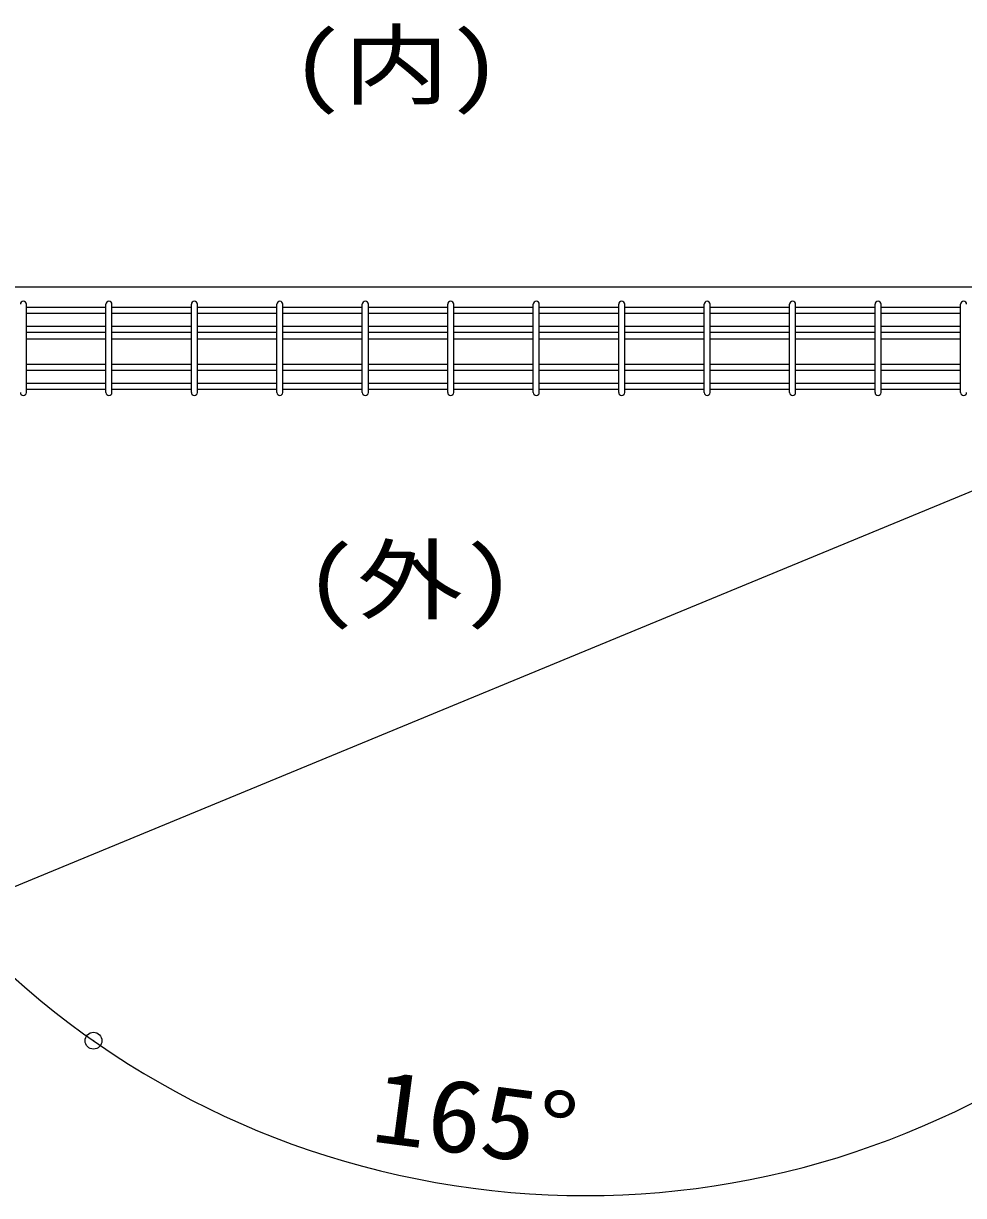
# Model space of a CAD drawing. Units: millimetres, scale not verified. Extents: x -6312 to 6312, y -4455 to 4455.
# Drawn here: x -4432 to -3873, y 2494 to 3191 of the extents above; entities that cross this region are included whole.
import ezdxf
from ezdxf.enums import TextEntityAlignment as Align

# ---------------------------------------------------------------- set-up
doc = ezdxf.new("R2010")
doc.units = ezdxf.units.MM
doc.header["$LTSCALE"] = 20
doc.header["$PDMODE"] = 32
doc.header["$PDSIZE"] = 10
for name, color, linetype, lineweight in [('0-2_0', 7, 'Continuous', 25), ('0-4_LAYER05', 4, 'Continuous', 25), ('0-D_LAYER12', 3, 'Continuous', 25)]:
    doc.layers.add(name, color=color, linetype=linetype, lineweight=lineweight)
doc.layers.add('0-3_DEFPOINTS', color=7, linetype='Continuous')
doc.styles.add('ＭＳ ゴシック', font='')
doc.styles.get('ＭＳ ゴシック').set_extended_font_data('MS Gothic')

msp = doc.modelspace()

# ---------------------------------------------------------------- linework, layer by layer
at = {"layer": '0-2_0'}
for p, q in [((-3787.3, 3033.8), (-4618.81, 3033.8)), ((-4382.55, 3002.8), (-4429.72, 3002.8)), ((-4331.78, 3002.8), (-4378.95, 3002.8)), ((-4281.01, 3002.8), (-4328.18, 3002.8)), ((-4230.24, 3002.8), (-4277.41, 3002.8)), ((-4179.47, 3002.8), (-4226.64, 3002.8)), ((-4128.7, 3002.8), (-4175.87, 3002.8)), ((-4077.93, 3002.8), (-4125.1, 3002.8)), ((-4027.17, 3002.8), (-4074.33, 3002.8)), ((-3976.4, 3002.8), (-4023.57, 3002.8)), ((-3925.63, 3002.8), (-3972.8, 3002.8)), ((-3874.86, 3002.8), (-3922.03, 3002.8)), ((-3729.1, 2970), (-4582.42, 2617.21))]:
    msp.add_line(p, q, dxfattribs=at)
at = {"layer": '0-2_0', "color": 2}
msp.add_arc((-4098.02, 3002.8), 508.87, 184.22327, 340.77673, dxfattribs=at)
at = {"layer": '0-3_DEFPOINTS'}
msp.add_point((-4389.89, 2585.96), dxfattribs=at)
at = {"layer": '0-4_LAYER05', "color": 3}
for p, q in [((-4429.72, 2971.2), (-4429.72, 3023.6)), ((-4382.55, 2971.2), (-4382.55, 3023.6)), ((-4378.95, 2971.2), (-4378.95, 3023.6)), ((-4331.78, 2971.2), (-4331.78, 3023.6)), ((-4328.18, 2971.2), (-4328.18, 3023.6)), ((-4281.01, 2971.2), (-4281.01, 3023.6)), ((-4277.41, 2971.2), (-4277.41, 3023.6)), ((-4230.24, 2971.2), (-4230.24, 3023.6)), ((-4226.64, 2971.2), (-4226.64, 3023.6)), ((-4179.47, 2971.2), (-4179.47, 3023.6)), ((-4175.87, 2971.2), (-4175.87, 3023.6)), ((-4128.7, 2971.2), (-4128.7, 3023.6)), ((-4125.1, 2971.2), (-4125.1, 3023.6)), ((-4077.93, 2971.2), (-4077.93, 3023.6)), ((-4074.33, 2971.2), (-4074.33, 3023.6)), ((-4027.17, 2971.2), (-4027.17, 3023.6)), ((-4023.57, 2971.2), (-4023.57, 3023.6)), ((-3976.4, 2971.2), (-3976.4, 3023.6)), ((-3972.8, 2971.2), (-3972.8, 3023.6)), ((-3925.63, 2971.2), (-3925.63, 3023.6)), ((-3922.03, 2971.2), (-3922.03, 3023.6)), ((-3874.86, 2971.2), (-3874.86, 3023.6)), ((-4382.55, 3021.8), (-4429.72, 3021.8)), ((-4382.55, 3018.2), (-4429.72, 3018.2)), ((-4331.78, 3021.8), (-4378.95, 3021.8)), ((-4331.78, 3018.2), (-4378.95, 3018.2)), ((-4281.01, 3021.8), (-4328.18, 3021.8)), ((-4281.01, 3018.2), (-4328.18, 3018.2)), ((-4230.24, 3021.8), (-4277.41, 3021.8)), ((-4230.24, 3018.2), (-4277.41, 3018.2)), ((-4179.47, 3021.8), (-4226.64, 3021.8)), ((-4179.47, 3018.2), (-4226.64, 3018.2)), ((-4128.7, 3021.8), (-4175.87, 3021.8)), ((-4128.7, 3018.2), (-4175.87, 3018.2)), ((-4077.93, 3021.8), (-4125.1, 3021.8)), ((-4077.93, 3018.2), (-4125.1, 3018.2)), ((-4027.17, 3021.8), (-4074.33, 3021.8)), ((-4027.17, 3018.2), (-4074.33, 3018.2)), ((-3976.4, 3021.8), (-4023.57, 3021.8)), ((-3976.4, 3018.2), (-4023.57, 3018.2)), ((-3925.63, 3021.8), (-3972.8, 3021.8)), ((-3925.63, 3018.2), (-3972.8, 3018.2)), ((-3874.86, 3021.8), (-3922.03, 3021.8)), ((-3874.86, 3018.2), (-3922.03, 3018.2)), ((-4382.55, 3010.5), (-4429.72, 3010.5)), ((-4331.78, 3010.5), (-4378.95, 3010.5)), ((-4281.01, 3010.5), (-4328.18, 3010.5)), ((-4230.24, 3010.5), (-4277.41, 3010.5)), ((-4179.47, 3010.5), (-4226.64, 3010.5)), ((-4128.7, 3010.5), (-4175.87, 3010.5)), ((-4077.93, 3010.5), (-4125.1, 3010.5)), ((-4027.17, 3010.5), (-4074.33, 3010.5)), ((-3976.4, 3010.5), (-4023.57, 3010.5)), ((-3925.63, 3010.5), (-3972.8, 3010.5)), ((-3874.86, 3010.5), (-3922.03, 3010.5)), ((-4382.55, 3006.9), (-4429.72, 3006.9)), ((-4331.78, 3006.9), (-4378.95, 3006.9)), ((-4281.01, 3006.9), (-4328.18, 3006.9)), ((-4230.24, 3006.9), (-4277.41, 3006.9)), ((-4179.47, 3006.9), (-4226.64, 3006.9)), ((-4128.7, 3006.9), (-4175.87, 3006.9)), ((-4077.93, 3006.9), (-4125.1, 3006.9)), ((-4027.17, 3006.9), (-4074.33, 3006.9)), ((-3976.4, 3006.9), (-4023.57, 3006.9)), ((-3925.63, 3006.9), (-3972.8, 3006.9)), ((-3874.86, 3006.9), (-3922.03, 3006.9)), ((-4382.55, 2987.9), (-4429.72, 2987.9)), ((-4382.55, 2984.3), (-4429.72, 2984.3)), ((-4331.78, 2987.9), (-4378.95, 2987.9)), ((-4331.78, 2984.3), (-4378.95, 2984.3)), ((-4281.01, 2987.9), (-4328.18, 2987.9)), ((-4281.01, 2984.3), (-4328.18, 2984.3)), ((-4230.24, 2987.9), (-4277.41, 2987.9)), ((-4230.24, 2984.3), (-4277.41, 2984.3)), ((-4179.47, 2987.9), (-4226.64, 2987.9)), ((-4179.47, 2984.3), (-4226.64, 2984.3)), ((-4128.7, 2987.9), (-4175.87, 2987.9)), ((-4128.7, 2984.3), (-4175.87, 2984.3)), ((-4077.93, 2987.9), (-4125.1, 2987.9)), ((-4077.93, 2984.3), (-4125.1, 2984.3)), ((-4027.17, 2987.9), (-4074.33, 2987.9)), ((-4027.17, 2984.3), (-4074.33, 2984.3)), ((-3976.4, 2987.9), (-4023.57, 2987.9)), ((-3976.4, 2984.3), (-4023.57, 2984.3)), ((-3925.63, 2987.9), (-3972.8, 2987.9)), ((-3925.63, 2984.3), (-3972.8, 2984.3)), ((-3874.86, 2987.9), (-3922.03, 2987.9)), ((-3874.86, 2984.3), (-3922.03, 2984.3)), ((-4382.55, 2976.6), (-4429.72, 2976.6)), ((-4331.78, 2976.6), (-4378.95, 2976.6)), ((-4281.01, 2976.6), (-4328.18, 2976.6)), ((-4230.24, 2976.6), (-4277.41, 2976.6)), ((-4179.47, 2976.6), (-4226.64, 2976.6)), ((-4128.7, 2976.6), (-4175.87, 2976.6)), ((-4077.93, 2976.6), (-4125.1, 2976.6)), ((-4027.17, 2976.6), (-4074.33, 2976.6)), ((-3976.4, 2976.6), (-4023.57, 2976.6)), ((-3925.63, 2976.6), (-3972.8, 2976.6)), ((-3874.86, 2976.6), (-3922.03, 2976.6)), ((-4382.55, 2973), (-4429.72, 2973)), ((-4331.78, 2973), (-4378.95, 2973)), ((-4281.01, 2973), (-4328.18, 2973)), ((-4230.24, 2973), (-4277.41, 2973)), ((-4179.47, 2973), (-4226.64, 2973)), ((-4128.7, 2973), (-4175.87, 2973)), ((-4077.93, 2973), (-4125.1, 2973)), ((-4027.17, 2973), (-4074.33, 2973)), ((-3976.4, 2973), (-4023.57, 2973)), ((-3925.63, 2973), (-3972.8, 2973)), ((-3874.86, 2973), (-3922.03, 2973))]:
    msp.add_line(p, q, dxfattribs=at)
for centre, start, end in [((-4431.52, 3023.6), 0, 180), ((-4380.75, 3023.6), 0, 180), ((-4329.98, 3023.6), 0, 180), ((-4279.21, 3023.6), 0, 180), ((-4228.44, 3023.6), 0, 180), ((-4177.67, 3023.6), 0, 180), ((-4126.9, 3023.6), 0, 180), ((-4076.13, 3023.6), 0, 180), ((-4025.37, 3023.6), 0, 180), ((-3974.6, 3023.6), 0, 180), ((-3923.83, 3023.6), 0, 180), ((-3873.06, 3023.6), 0, 180), ((-4431.52, 2971.2), 180, 0), ((-4380.75, 2971.2), 180, 0), ((-4329.98, 2971.2), 180, 0), ((-4279.21, 2971.2), 180, 0), ((-4228.44, 2971.2), 180, 0), ((-4177.67, 2971.2), 180, 0), ((-4126.9, 2971.2), 180, 0), ((-4076.13, 2971.2), 180, 0), ((-4025.37, 2971.2), 180, 0), ((-3974.6, 2971.2), 180, 0), ((-3923.83, 2971.2), 180, 0), ((-3873.06, 2971.2), 180, 0)]:
    msp.add_arc(centre, 1.8, start, end, dxfattribs=at)

# ---------------------------------------------------------------- texts
at = {"layer": '0-2_0', "color": 3, "style": 'ＭＳ ゴシック', "width": 1.1}
msp.add_text('165°', height=43.3, rotation=352.5, dxfattribs=at).set_placement((-4227.68, 2513.34), align=Align.BOTTOM_LEFT)
at = {"layer": '0-D_LAYER12', "color": 7, "style": 'ＭＳ ゴシック', "width": 1.2}
for s, p in [('(内)', (-4272.84, 3134.98)), ('(外)', (-4264.73, 2828.99))]:
    msp.add_text(s, height=38.42, dxfattribs=at).set_placement(p, align=Align.BOTTOM_LEFT)

doc.saveas('drawing.dxf')
